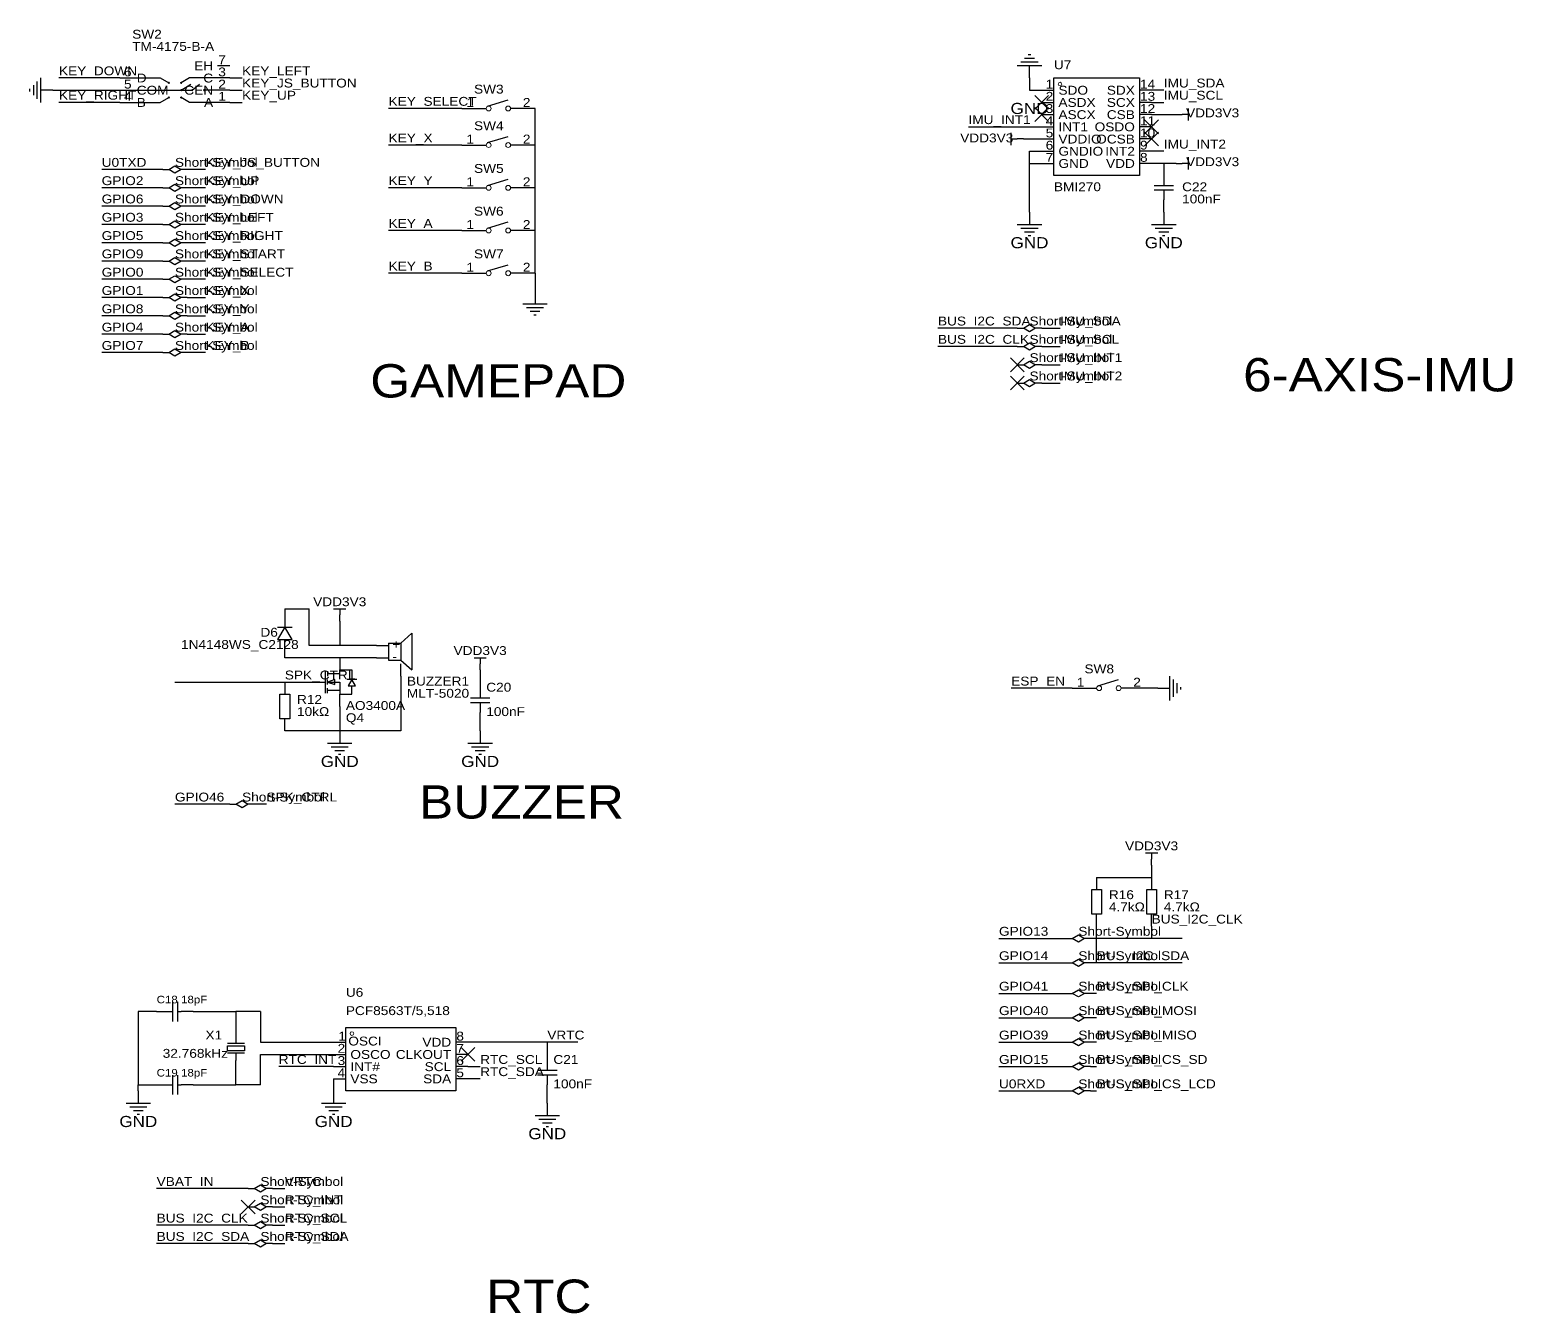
# Model space of a CAD drawing. Header units: millimetres. Extents: x 119 to 821, y 112 to 394.
# Drawn here: x 512.1 to 820.5, y 121.4 to 388.5 of the extents above; entities that cross this region are included whole.
import ezdxf
from ezdxf.enums import TextEntityAlignment as Align

# ---------------------------------------------------------------- set-up
doc = ezdxf.new("R2010")
doc.units = ezdxf.units.MM
doc.header["$MEASUREMENT"] = 0
doc.styles.get("Standard").update_dxf_attribs({"font": 'arial.ttf'})

msp = doc.modelspace()

# ---------------------------------------------------------------- linework, layer by layer
at = {"color": 1, "true_color": 0xa00000}
for points in [[(721.11, 382.52), (719.07, 382.52)], [(720.34, 383.29), (719.84, 383.29)], [(722.63, 381), (717.55, 381)], [(721.87, 381.76), (718.31, 381.76)], [(512.83, 376.94), (512.83, 374.9)], [(513.59, 377.7), (513.59, 374.14)], [(514.35, 378.46), (514.35, 373.38)], [(533.4, 378.46), (539.24, 378.46), (541.02, 377.44)], [(551.18, 378.46), (545.34, 378.46), (543.56, 377.44)], [(543.56, 375.92), (545.59, 377.19)], [(545.85, 375.92), (547.37, 377.19)], [(512.06, 376.17), (512.06, 375.67)], [(533.4, 375.92), (543.56, 375.92)], [(533.4, 373.38), (539.24, 373.38), (541.02, 374.4)], [(543.56, 375.92), (545.85, 375.92)], [(551.18, 373.38), (545.34, 373.38), (543.56, 374.4)], [(551.18, 375.92), (548.39, 375.92)], [(607.31, 372.62), (611.63, 373.89)], [(604.52, 372.11), (607.06, 372.11)], [(614.68, 372.11), (612.14, 372.11)], [(753.11, 370.84), (751.84, 370.84)], [(753.11, 372.11), (753.11, 369.57)], [(604.52, 364.49), (607.06, 364.49)], [(607.31, 365), (611.63, 366.27)], [(614.68, 364.49), (612.14, 364.49)], [(716.28, 364.49), (716.28, 367.03)], [(716.28, 365.76), (717.55, 365.76)], [(753.11, 361.95), (753.11, 359.41)], [(748.03, 358.14), (748.03, 356.11)], [(753.11, 360.68), (751.84, 360.68)], [(604.52, 355.6), (607.06, 355.6)], [(607.31, 356.11), (611.63, 357.38)], [(614.68, 355.6), (612.14, 355.6)], [(746, 356.11), (750.06, 356.11)], [(750.06, 355.09), (746, 355.09)], [(748.03, 355.09), (748.03, 353.06)], [(604.52, 346.71), (607.06, 346.71)], [(607.31, 347.22), (611.63, 348.49)], [(614.68, 346.71), (612.14, 346.71)], [(717.55, 347.98), (722.63, 347.98)], [(718.31, 347.22), (721.87, 347.22)], [(719.07, 346.46), (721.11, 346.46)], [(719.84, 345.69), (720.34, 345.69)], [(745.49, 347.98), (750.57, 347.98)], [(746.25, 347.22), (749.81, 347.22)], [(747.01, 346.46), (749.05, 346.46)], [(747.78, 345.69), (748.28, 345.69)], [(607.31, 338.33), (611.63, 339.6)], [(604.52, 337.82), (607.06, 337.82)], [(614.68, 337.82), (612.14, 337.82)], [(614.68, 331.47), (619.76, 331.47)], [(615.44, 330.71), (619, 330.71)], [(616.2, 329.95), (618.24, 329.95)], [(616.97, 329.18), (617.47, 329.18)], [(575.31, 267.97), (577.85, 267.97)], [(576.58, 267.97), (576.58, 266.7)], [(563.63, 264.16), (566.67, 264.16)], [(591.57, 262.89), (589.28, 260.86)], [(591.57, 262.89), (591.57, 255.27)], [(586.74, 260.86), (589.28, 260.86)], [(586.74, 260.86), (586.74, 257.3)], [(589.28, 260.86), (589.28, 257.3)], [(586.74, 257.3), (589.28, 257.3)], [(589.28, 257.3), (591.57, 255.27)], [(604.52, 257.81), (607.06, 257.81)], [(605.79, 257.81), (605.79, 256.54)], [(573.53, 255.02), (573.53, 250.44)], [(574.04, 254.51), (576.58, 254.51), (576.58, 255.27), (579.12, 255.27), (579.12, 253.24)], [(574.04, 255.02), (574.04, 254)], [(574.04, 252.22), (574.04, 253.24)], [(580.14, 253.24), (579.63, 253.24), (578.61, 253.24), (578.1, 253.24)], [(734.31, 251.97), (738.63, 253.24)], [(749.3, 248.92), (749.3, 254)], [(750.06, 249.68), (750.06, 253.24)], [(571.5, 252.73), (573.53, 252.73)], [(574.04, 252.73), (576.58, 252.73), (576.58, 250.19), (579.12, 250.19), (579.12, 251.97)], [(574.04, 250.44), (574.04, 251.46)], [(576.58, 250.95), (574.04, 250.95)], [(605.79, 251.46), (605.79, 249.43)], [(731.52, 251.46), (734.06, 251.46)], [(741.68, 251.46), (739.14, 251.46)], [(750.82, 250.44), (750.82, 252.48)], [(751.59, 251.21), (751.59, 251.71)], [(603.76, 249.43), (607.82, 249.43)], [(607.82, 248.41), (603.76, 248.41)], [(605.79, 248.41), (605.79, 246.38)], [(574.04, 240.03), (579.12, 240.03)], [(574.8, 239.27), (578.36, 239.27)], [(575.56, 238.51), (577.6, 238.51)], [(576.33, 237.74), (576.83, 237.74)], [(603.25, 240.03), (608.33, 240.03)], [(604.01, 239.27), (607.57, 239.27)], [(604.77, 238.51), (606.81, 238.51)], [(605.54, 237.74), (606.04, 237.74)], [(744.22, 217.17), (746.76, 217.17)], [(745.49, 217.17), (745.49, 215.9)], [(541.78, 186.18), (541.78, 182.12)], [(542.8, 186.18), (542.8, 182.12)], [(541.02, 184.15), (541.78, 184.15)], [(542.8, 184.15), (543.56, 184.15)], [(554.99, 179.07), (554.99, 177.55)], [(556.77, 177.55), (553.21, 177.55)], [(556.77, 175.51), (553.21, 175.51)], [(554.99, 175.51), (554.99, 173.99)], [(619.76, 173.99), (619.76, 171.96)], [(541.78, 170.94), (541.78, 166.88)], [(542.8, 170.94), (542.8, 166.88)], [(617.73, 171.96), (621.79, 171.96)], [(621.79, 170.94), (617.73, 170.94)], [(619.76, 170.94), (619.76, 168.91)], [(541.02, 168.91), (541.78, 168.91)], [(542.8, 168.91), (543.56, 168.91)], [(532.13, 165.1), (537.21, 165.1)], [(532.89, 164.34), (536.45, 164.34)], [(533.65, 163.58), (535.69, 163.58)], [(572.77, 165.1), (577.85, 165.1)], [(573.53, 164.34), (577.09, 164.34)], [(574.29, 163.58), (576.33, 163.58)], [(534.42, 162.81), (534.92, 162.81)], [(575.06, 162.81), (575.56, 162.81)], [(617.22, 162.56), (622.3, 162.56)], [(617.98, 161.8), (621.54, 161.8)], [(618.74, 161.04), (620.78, 161.04)], [(619.51, 160.27), (620.01, 160.27)]]:
    msp.add_lwpolyline(points, dxfattribs=at)
at = {"color": 1, "true_color": 0x880000}
for points in [[(553.72, 381), (551.18, 381)], [(720.09, 378.46), (720.09, 381)], [(530.86, 378.46), (533.4, 378.46)], [(553.72, 378.46), (551.18, 378.46)], [(516.89, 375.92), (514.35, 375.92)], [(530.86, 375.92), (533.4, 375.92)], [(530.86, 373.38), (533.4, 373.38)], [(553.72, 375.92), (551.18, 375.92)], [(553.72, 373.38), (551.18, 373.38)], [(722.63, 375.92), (725.17, 375.92)], [(722.63, 373.38), (725.17, 373.38)], [(745.49, 375.92), (742.95, 375.92)], [(745.49, 373.38), (742.95, 373.38)], [(601.98, 372.11), (604.52, 372.11)], [(617.22, 372.11), (614.68, 372.11)], [(722.63, 370.84), (725.17, 370.84)], [(745.49, 370.84), (742.95, 370.84)], [(750.57, 370.84), (751.84, 370.84)], [(722.63, 368.3), (725.17, 368.3)], [(745.49, 368.3), (742.95, 368.3)], [(601.98, 364.49), (604.52, 364.49)], [(617.22, 364.49), (614.68, 364.49)], [(718.82, 365.76), (717.55, 365.76)], [(722.63, 365.76), (725.17, 365.76)], [(745.49, 365.76), (742.95, 365.76)], [(722.63, 363.22), (725.17, 363.22)], [(745.49, 363.22), (742.95, 363.22)], [(539.75, 359.41), (541.02, 359.41)], [(544.83, 359.41), (543.56, 359.41)], [(722.63, 360.68), (725.17, 360.68)], [(745.49, 360.68), (742.95, 360.68)], [(748.03, 360.68), (748.03, 358.14)], [(750.57, 360.68), (751.84, 360.68)], [(539.75, 355.6), (541.02, 355.6)], [(544.83, 355.6), (543.56, 355.6)], [(601.98, 355.6), (604.52, 355.6)], [(617.22, 355.6), (614.68, 355.6)], [(539.75, 351.79), (541.02, 351.79)], [(544.83, 351.79), (543.56, 351.79)], [(748.03, 350.52), (748.03, 353.06)], [(720.09, 350.52), (720.09, 347.98)], [(748.03, 350.52), (748.03, 347.98)], [(539.75, 347.98), (541.02, 347.98)], [(544.83, 347.98), (543.56, 347.98)], [(601.98, 346.71), (604.52, 346.71)], [(617.22, 346.71), (614.68, 346.71)], [(539.75, 344.17), (541.02, 344.17)], [(544.83, 344.17), (543.56, 344.17)], [(539.75, 340.36), (541.02, 340.36)], [(544.83, 340.36), (543.56, 340.36)], [(539.75, 336.55), (541.02, 336.55)], [(544.83, 336.55), (543.56, 336.55)], [(601.98, 337.82), (604.52, 337.82)], [(617.22, 337.82), (614.68, 337.82)], [(617.22, 334.01), (617.22, 331.47)], [(539.75, 332.74), (541.02, 332.74)], [(544.83, 332.74), (543.56, 332.74)], [(539.75, 328.93), (541.02, 328.93)], [(544.83, 328.93), (543.56, 328.93)], [(539.75, 325.12), (541.02, 325.12)], [(544.83, 325.12), (543.56, 325.12)], [(717.55, 326.39), (718.82, 326.39)], [(722.63, 326.39), (721.36, 326.39)], [(539.75, 321.31), (541.02, 321.31)], [(544.83, 321.31), (543.56, 321.31)], [(717.55, 322.58), (718.82, 322.58)], [(722.63, 322.58), (721.36, 322.58)], [(717.55, 318.77), (718.82, 318.77)], [(722.63, 318.77), (721.36, 318.77)], [(717.55, 314.96), (718.82, 314.96)], [(722.63, 314.96), (721.36, 314.96)], [(565.15, 267.97), (565.15, 264.16)], [(576.58, 265.43), (576.58, 266.7)], [(565.15, 257.81), (565.15, 261.62)], [(584.2, 260.35), (586.74, 260.35)], [(576.58, 257.81), (576.58, 255.27)], [(584.2, 257.81), (586.74, 257.81)], [(589.28, 254), (589.28, 256.54)], [(605.79, 255.27), (605.79, 256.54)], [(605.79, 254), (605.79, 251.46)], [(565.15, 252.73), (565.15, 250.19)], [(568.96, 252.73), (571.5, 252.73)], [(576.58, 247.65), (576.58, 250.19)], [(728.98, 251.46), (731.52, 251.46)], [(744.22, 251.46), (741.68, 251.46)], [(746.76, 251.46), (749.3, 251.46)], [(565.15, 242.57), (565.15, 245.11)], [(605.79, 243.84), (605.79, 246.38)], [(576.58, 242.57), (576.58, 240.03)], [(605.79, 242.57), (605.79, 240.03)], [(553.72, 227.33), (554.99, 227.33)], [(558.8, 227.33), (557.53, 227.33)], [(745.49, 214.63), (745.49, 215.9)], [(734.06, 212.09), (734.06, 209.55)], [(745.49, 212.09), (745.49, 209.55)], [(734.06, 201.93), (734.06, 204.47)], [(745.49, 201.93), (745.49, 204.47)], [(727.71, 199.39), (728.98, 199.39)], [(732.79, 199.39), (731.52, 199.39)], [(727.71, 194.31), (728.98, 194.31)], [(732.79, 194.31), (731.52, 194.31)], [(727.71, 187.96), (728.98, 187.96)], [(732.79, 187.96), (731.52, 187.96)], [(538.48, 184.15), (541.02, 184.15)], [(546.1, 184.15), (543.56, 184.15)], [(727.71, 182.88), (728.98, 182.88)], [(732.79, 182.88), (731.52, 182.88)], [(554.99, 181.61), (554.99, 179.07)], [(575.31, 177.8), (577.85, 177.8)], [(603.25, 177.8), (600.71, 177.8)], [(619.76, 176.53), (619.76, 173.99)], [(727.71, 177.8), (728.98, 177.8)], [(732.79, 177.8), (731.52, 177.8)], [(554.99, 171.45), (554.99, 173.99)], [(575.31, 175.26), (577.85, 175.26)], [(603.25, 175.26), (600.71, 175.26)], [(575.31, 172.72), (577.85, 172.72)], [(575.31, 170.18), (577.85, 170.18)], [(603.25, 172.72), (600.71, 172.72)], [(603.25, 170.18), (600.71, 170.18)], [(727.71, 172.72), (728.98, 172.72)], [(732.79, 172.72), (731.52, 172.72)], [(534.67, 167.64), (534.67, 165.1)], [(538.48, 168.91), (541.02, 168.91)], [(546.1, 168.91), (543.56, 168.91)], [(575.31, 167.64), (575.31, 165.1)], [(619.76, 166.37), (619.76, 168.91)], [(727.71, 167.64), (728.98, 167.64)], [(732.79, 167.64), (731.52, 167.64)], [(619.76, 165.1), (619.76, 162.56)], [(557.53, 147.32), (558.8, 147.32)], [(562.61, 147.32), (561.34, 147.32)], [(557.53, 143.51), (558.8, 143.51)], [(562.61, 143.51), (561.34, 143.51)], [(557.53, 139.7), (558.8, 139.7)], [(562.61, 139.7), (561.34, 139.7)], [(557.53, 135.89), (558.8, 135.89)], [(562.61, 135.89), (561.34, 135.89)]]:
    msp.add_lwpolyline(points, dxfattribs=at)
at = {"color": 1, "true_color": 0x008800}
for points in [[(530.86, 378.46), (518.16, 378.46)], [(553.72, 378.46), (556.26, 378.46)], [(720.09, 378.46), (720.09, 375.92)], [(516.89, 375.92), (530.86, 375.92)], [(530.86, 373.38), (518.16, 373.38)], [(553.72, 375.92), (556.26, 375.92)], [(553.72, 373.38), (556.26, 373.38)], [(720.09, 375.92), (722.63, 375.92)], [(748.03, 375.92), (745.49, 375.92)], [(745.49, 373.38), (748.03, 373.38)], [(601.98, 372.11), (586.74, 372.11)], [(617.22, 364.49), (617.22, 372.11)], [(745.49, 370.84), (750.57, 370.84)], [(707.39, 368.3), (722.63, 368.3)], [(601.98, 364.49), (586.74, 364.49)], [(617.22, 355.6), (617.22, 364.49)], [(718.82, 365.76), (722.63, 365.76)], [(720.09, 363.22), (722.63, 363.22)], [(720.09, 360.68), (720.09, 363.22)], [(748.03, 363.22), (745.49, 363.22)], [(539.75, 359.41), (527.05, 359.41)], [(548.64, 359.41), (544.83, 359.41)], [(720.09, 360.68), (722.63, 360.68)], [(720.09, 350.52), (720.09, 360.68)], [(748.03, 360.68), (745.49, 360.68)], [(750.57, 360.68), (748.03, 360.68)], [(539.75, 355.6), (527.05, 355.6)], [(548.64, 355.6), (544.83, 355.6)], [(601.98, 355.6), (586.74, 355.6)], [(617.22, 346.71), (617.22, 355.6)], [(539.75, 351.79), (527.05, 351.79)], [(548.64, 351.79), (544.83, 351.79)], [(539.75, 347.98), (527.05, 347.98)], [(548.64, 347.98), (544.83, 347.98)], [(601.98, 346.71), (586.74, 346.71)], [(617.22, 337.82), (617.22, 346.71)], [(539.75, 344.17), (527.05, 344.17)], [(548.64, 344.17), (544.83, 344.17)], [(539.75, 340.36), (527.05, 340.36)], [(548.64, 340.36), (544.83, 340.36)], [(539.75, 336.55), (527.05, 336.55)], [(548.64, 336.55), (544.83, 336.55)], [(601.98, 337.82), (586.74, 337.82)], [(617.22, 337.82), (617.22, 334.01)], [(539.75, 332.74), (527.05, 332.74)], [(544.83, 332.74), (548.64, 332.74)], [(539.75, 328.93), (527.05, 328.93)], [(544.83, 328.93), (548.64, 328.93)], [(539.75, 325.12), (527.05, 325.12)], [(544.83, 325.12), (548.64, 325.12)], [(717.55, 326.39), (701.04, 326.39)], [(722.63, 326.39), (726.44, 326.39)], [(539.75, 321.31), (527.05, 321.31)], [(548.64, 321.31), (544.83, 321.31)], [(717.55, 322.58), (701.04, 322.58)], [(722.63, 322.58), (726.44, 322.58)], [(722.63, 318.77), (726.44, 318.77)], [(722.63, 314.96), (726.44, 314.96)], [(565.15, 267.97), (570.23, 267.97)], [(570.23, 260.35), (570.23, 267.97)], [(576.58, 265.43), (576.58, 260.35)], [(576.58, 260.35), (570.23, 260.35)], [(584.2, 260.35), (576.58, 260.35)], [(576.58, 257.81), (565.15, 257.81)], [(584.2, 257.81), (576.58, 257.81)], [(589.28, 254), (589.28, 242.57)], [(605.79, 255.27), (605.79, 254)], [(542.29, 252.73), (565.15, 252.73)], [(565.15, 252.73), (568.96, 252.73)], [(728.98, 251.46), (716.28, 251.46)], [(746.76, 251.46), (744.22, 251.46)], [(576.58, 247.65), (576.58, 242.57)], [(605.79, 242.57), (605.79, 243.84)], [(576.58, 242.57), (565.15, 242.57)], [(589.28, 242.57), (576.58, 242.57)], [(553.72, 227.33), (542.29, 227.33)], [(561.34, 227.33), (558.8, 227.33)], [(745.49, 214.63), (745.49, 212.09)], [(734.06, 212.09), (745.49, 212.09)], [(734.06, 194.31), (734.06, 201.93)], [(745.49, 201.93), (745.49, 199.39)], [(713.74, 199.39), (727.71, 199.39)], [(745.49, 199.39), (732.79, 199.39)], [(751.84, 199.39), (745.49, 199.39)], [(713.74, 194.31), (727.71, 194.31)], [(734.06, 194.31), (732.79, 194.31)], [(751.84, 194.31), (734.06, 194.31)], [(713.74, 187.96), (727.71, 187.96)], [(734.06, 187.96), (732.79, 187.96)], [(534.67, 184.15), (534.67, 168.91)], [(538.48, 184.15), (534.67, 184.15)], [(546.1, 184.15), (554.99, 184.15)], [(560.07, 184.15), (554.99, 184.15)], [(554.99, 184.15), (554.99, 181.61)], [(560.07, 184.15), (560.07, 177.8)], [(713.74, 182.88), (727.71, 182.88)], [(734.06, 182.88), (732.79, 182.88)], [(560.07, 177.8), (575.31, 177.8)], [(619.76, 177.8), (603.25, 177.8)], [(626.11, 177.8), (619.76, 177.8)], [(619.76, 177.8), (619.76, 176.53)], [(713.74, 177.8), (727.71, 177.8)], [(734.06, 177.8), (732.79, 177.8)], [(560.07, 175.26), (575.31, 175.26)], [(560.07, 168.91), (560.07, 175.26)], [(554.99, 168.91), (554.99, 171.45)], [(575.31, 172.72), (563.88, 172.72)], [(575.31, 170.18), (575.31, 167.64)], [(603.25, 172.72), (605.79, 172.72)], [(605.79, 170.18), (603.25, 170.18)], [(713.74, 172.72), (727.71, 172.72)], [(732.79, 172.72), (734.06, 172.72)], [(534.67, 168.91), (538.48, 168.91)], [(534.67, 167.64), (534.67, 168.91)], [(546.1, 168.91), (554.99, 168.91)], [(560.07, 168.91), (554.99, 168.91)], [(713.74, 167.64), (727.71, 167.64)], [(732.79, 167.64), (734.06, 167.64)], [(619.76, 165.1), (619.76, 166.37)], [(557.53, 147.32), (538.48, 147.32)], [(562.61, 147.32), (565.15, 147.32)], [(562.61, 143.51), (565.15, 143.51)], [(557.53, 139.7), (538.48, 139.7)], [(562.61, 139.7), (565.15, 139.7)], [(557.53, 135.89), (538.48, 135.89)], [(562.61, 135.89), (565.15, 135.89)]]:
    msp.add_lwpolyline(points, dxfattribs=at)
at = {"color": 1, "true_color": 0xa00000}
for points in [[(725.17, 378.46), (742.95, 378.46), (742.95, 358.14), (725.17, 358.14)], [(541.02, 359.41), (542.29, 360.17), (543.56, 359.41), (542.29, 358.65)], [(541.02, 355.6), (542.29, 356.36), (543.56, 355.6), (542.29, 354.84)], [(541.02, 351.79), (542.29, 352.55), (543.56, 351.79), (542.29, 351.03)], [(541.02, 347.98), (542.29, 348.74), (543.56, 347.98), (542.29, 347.22)], [(541.02, 344.17), (542.29, 344.93), (543.56, 344.17), (542.29, 343.41)], [(541.02, 340.36), (542.29, 341.12), (543.56, 340.36), (542.29, 339.6)], [(541.02, 336.55), (542.29, 337.31), (543.56, 336.55), (542.29, 335.79)], [(541.02, 332.74), (542.29, 333.5), (543.56, 332.74), (542.29, 331.98)], [(541.02, 328.93), (542.29, 329.69), (543.56, 328.93), (542.29, 328.17)], [(718.82, 326.39), (720.09, 327.15), (721.36, 326.39), (720.09, 325.63)], [(541.02, 325.12), (542.29, 325.88), (543.56, 325.12), (542.29, 324.36)], [(541.02, 321.31), (542.29, 322.07), (543.56, 321.31), (542.29, 320.55)], [(718.82, 322.58), (720.09, 323.34), (721.36, 322.58), (720.09, 321.82)], [(718.82, 318.77), (720.09, 319.53), (721.36, 318.77), (720.09, 318.01)], [(718.82, 314.96), (720.09, 315.72), (721.36, 314.96), (720.09, 314.2)], [(566.67, 261.62), (565.15, 264.16), (563.63, 261.62)], [(574.04, 252.73), (575.56, 252.22), (575.56, 253.24)], [(579.12, 253.24), (578.36, 251.97), (579.88, 251.97)], [(566.17, 250.19), (566.17, 245.11), (564.13, 245.11), (564.13, 250.19)], [(554.99, 227.33), (556.26, 228.09), (557.53, 227.33), (556.26, 226.57)], [(733.04, 204.47), (733.04, 209.55), (735.08, 209.55), (735.08, 204.47)], [(744.47, 204.47), (744.47, 209.55), (746.51, 209.55), (746.51, 204.47)], [(728.98, 199.39), (730.25, 200.15), (731.52, 199.39), (730.25, 198.63)], [(728.98, 194.31), (730.25, 195.07), (731.52, 194.31), (730.25, 193.55)], [(728.98, 187.96), (730.25, 188.72), (731.52, 187.96), (730.25, 187.2)], [(728.98, 182.88), (730.25, 183.64), (731.52, 182.88), (730.25, 182.12)], [(577.85, 180.85), (600.71, 180.85), (600.71, 167.64), (577.85, 167.64)], [(556.77, 177.04), (556.77, 176.02), (553.21, 176.02), (553.21, 177.04)], [(728.98, 177.8), (730.25, 178.56), (731.52, 177.8), (730.25, 177.04)], [(728.98, 172.72), (730.25, 173.48), (731.52, 172.72), (730.25, 171.96)], [(728.98, 167.64), (730.25, 168.4), (731.52, 167.64), (730.25, 166.88)], [(558.8, 147.32), (560.07, 148.08), (561.34, 147.32), (560.07, 146.56)], [(558.8, 143.51), (560.07, 144.27), (561.34, 143.51), (560.07, 142.75)], [(558.8, 139.7), (560.07, 140.46), (561.34, 139.7), (560.07, 138.94)], [(558.8, 135.89), (560.07, 136.65), (561.34, 135.89), (560.07, 135.13)]]:
    msp.add_lwpolyline(points, close=True, dxfattribs=at)
at = {"color": 1, "true_color": 0x33cc33}
for points in [[(724.07, 374.82), (721.19, 371.94)], [(721.19, 374.82), (724.07, 371.94)], [(724.07, 372.28), (721.19, 369.4)], [(721.19, 372.28), (724.07, 369.4)], [(746.93, 369.74), (744.05, 366.86)], [(744.05, 369.74), (746.93, 366.86)], [(746.93, 367.2), (744.05, 364.32)], [(744.05, 367.2), (746.93, 364.32)], [(718.99, 320.21), (716.11, 317.33)], [(716.11, 320.21), (718.99, 317.33)], [(718.99, 316.4), (716.11, 313.52)], [(716.11, 316.4), (718.99, 313.52)], [(604.69, 176.7), (601.81, 173.82)], [(601.81, 176.7), (604.69, 173.82)], [(558.97, 144.95), (556.09, 142.07)], [(556.09, 144.95), (558.97, 142.07)]]:
    msp.add_lwpolyline(points, dxfattribs=at)
at = {"color": 1, "lineweight": 0, "true_color": 0xa00000}
for centre, radius in [((541.02, 377.44), 0.127), ((543.56, 377.44), 0.127), ((726.44, 377.19), 0.381), ((541.02, 374.4), 0.127), ((543.56, 375.92), 0.127), ((543.56, 374.4), 0.127), ((545.85, 375.92), 0.127), ((548.39, 375.92), 0.127), ((607.57, 372.11), 0.508), ((611.63, 372.11), 0.508), ((607.57, 364.49), 0.508), ((611.63, 364.49), 0.508), ((607.57, 355.6), 0.508), ((611.63, 355.6), 0.508), ((607.57, 346.71), 0.508), ((611.63, 346.71), 0.508), ((607.57, 337.82), 0.508), ((611.63, 337.82), 0.508), ((734.57, 251.46), 0.508), ((738.63, 251.46), 0.508), ((579.12, 179.58), 0.381), ((579.12, 179.58), 0.381)]:
    msp.add_circle(centre, radius, dxfattribs=at)

# ---------------------------------------------------------------- texts
at = {"color": 1, "true_color": 0x000080, "width": 1.1}
for s, height, p in [('TM-4175-B-A', 1.8491, (533.4, 383.54)), ('SW2', 1.849, (533.4, 386.08)), ('U7', 1.849, (725.17, 379.73)), ('SW3', 1.849, (604.52, 374.65)), ('SW4', 1.849, (604.52, 367.03)), ('Short-Symbol', 1.8491, (542.29, 359.41)), ('Short-Symbol', 1.8491, (542.29, 355.6)), ('SW5', 1.849, (604.52, 358.14)), ('BMI270', 1.849, (725.17, 354.33)), ('C22', 1.849, (751.84, 354.33)), ('Short-Symbol', 1.8491, (542.29, 351.79)), ('SW6', 1.849, (604.52, 349.25)), ('100nF', 1.849, (751.84, 351.79)), ('Short-Symbol', 1.8491, (542.29, 347.98)), ('Short-Symbol', 1.8491, (542.29, 344.17)), ('Short-Symbol', 1.8491, (542.29, 340.36)), ('SW7', 1.849, (604.52, 340.36)), ('Short-Symbol', 1.8491, (542.29, 336.55)), ('Short-Symbol', 1.8491, (542.29, 332.74)), ('Short-Symbol', 1.8491, (542.29, 328.93)), ('Short-Symbol', 1.8491, (542.29, 325.12)), ('Short-Symbol', 1.8491, (720.09, 326.39)), ('Short-Symbol', 1.8491, (720.09, 322.58)), ('Short-Symbol', 1.8491, (542.29, 321.31)), ('Short-Symbol', 1.8491, (720.09, 318.77)), ('Short-Symbol', 1.8491, (720.09, 314.96)), ('D6', 1.849, (560.07, 261.62)), ('1N4148WS_C2128', 1.8491, (543.56, 259.08)), ('SW8', 1.849, (731.52, 254)), ('BUZZER1', 1.849, (590.55, 251.46)), ('R12', 1.849, (567.69, 247.65)), ('MLT-5020', 1.849, (590.55, 248.92)), ('C20', 1.849, (607.06, 250.19)), ('10kΩ', 1.849, (567.69, 245.11)), ('AO3400A', 1.849, (577.85, 246.38)), ('100nF', 1.849, (607.06, 245.11)), ('Q4', 1.849, (577.85, 243.84)), ('Short-Symbol', 1.8491, (556.26, 227.33)), ('4.7kΩ', 1.849, (736.6, 204.47)), ('R16', 1.849, (736.6, 207.01)), ('4.7kΩ', 1.849, (748.03, 204.47)), ('R17', 1.849, (748.03, 207.01)), ('Short-Symbol', 1.8491, (730.25, 199.39)), ('Short-Symbol', 1.8491, (730.25, 194.31)), ('U6', 1.849, (577.85, 186.69)), ('Short-Symbol', 1.8491, (730.25, 187.96)), ('C18', 1.56, (538.48, 185.42)), ('18pF', 1.56, (543.56, 185.42)), ('PCF8563T/5,518', 1.8491, (577.85, 182.88)), ('Short-Symbol', 1.8491, (730.25, 182.88)), ('X1', 1.849, (548.64, 177.8)), ('Short-Symbol', 1.8491, (730.25, 177.8)), ('32.768kHz', 1.849, (539.75, 173.99)), ('C21', 1.849, (621.03, 172.72)), ('Short-Symbol', 1.8491, (730.25, 172.72)), ('C19', 1.56, (538.48, 170.18)), ('18pF', 1.56, (543.56, 170.18)), ('100nF', 1.849, (621.03, 167.64)), ('Short-Symbol', 1.8491, (730.25, 167.64)), ('Short-Symbol', 1.8491, (560.07, 147.32)), ('Short-Symbol', 1.8491, (560.07, 143.51)), ('Short-Symbol', 1.8491, (560.07, 139.7)), ('Short-Symbol', 1.8491, (560.07, 135.89))]:
    msp.add_text(s, height=height, dxfattribs=at).set_placement(p, align=Align.BOTTOM_LEFT)
at = {"color": 1, "true_color": 0x000000, "width": 1.1}
for s, height, p in [('7', 1.85, (551.31, 380.77)), ('3', 1.85, (551.31, 378.23)), ('COM', 1.849, (534.34, 374.42)), ('D', 1.85, (534.34, 376.96)), ('2', 1.85, (551.31, 375.69)), ('SDO', 1.849, (726.11, 374.42)), ('14', 1.849, (743.08, 375.69)), ('B', 1.85, (534.34, 371.88)), ('1', 1.85, (551.31, 373.15)), ('2', 1.85, (614.68, 371.88)), ('ASDX', 1.849, (726.11, 371.88)), ('13', 1.849, (743.08, 373.15)), ('ASCX', 1.849, (726.11, 369.34)), ('12', 1.849, (743.08, 370.61)), ('11', 1.849, (743.08, 368.07)), ('INT1', 1.849, (726.11, 366.8)), ('10', 1.849, (743.08, 365.53)), ('2', 1.85, (614.68, 364.26)), ('VDDIO', 1.849, (726.11, 364.26)), ('GNDIO', 1.849, (726.11, 361.72)), ('9', 1.85, (743.08, 362.99)), ('GND', 1.849, (726.11, 359.18)), ('8', 1.85, (743.08, 360.45)), ('2', 1.85, (614.68, 355.37)), ('2', 1.85, (614.68, 346.48)), ('2', 1.85, (614.68, 337.59)), ('GAMEPAD', 6.934, (582.93, 309.88)), ('6-AXIS-IMU', 6.934, (764.54, 311.15)), ('+', 1.85, (587.5, 259.1)), ('-', 1.85, (587.5, 256.56)), ('2', 1.85, (741.68, 251.23)), ('BUZZER', 6.934, (593.09, 222.25)), ('OSCI', 1.849, (578.36, 176.55)), ('8', 1.85, (600.84, 177.57)), ('OSCO', 1.849, (578.79, 173.76)), ('7', 1.85, (600.84, 175.03)), ('INT#', 1.849, (578.79, 171.22)), ('6', 1.85, (600.84, 172.49)), ('VSS', 1.849, (578.79, 168.68)), ('5', 1.85, (600.84, 169.95)), ('RTC', 6.934, (607.06, 119.38))]:
    msp.add_text(s, height=height, dxfattribs=at).set_placement(p, align=Align.BOTTOM_LEFT)
at = {"color": 1, "true_color": 0x0000ff, "width": 1.1}
for s, height, p in [('KEY_DOWN', 1.849, (518.16, 378.46)), ('KEY_LEFT', 1.849, (556.26, 378.46)), ('KEY_JS_BUTTON', 1.8491, (556.26, 375.92)), ('IMU_SDA', 1.849, (748.03, 375.92)), ('KEY_RIGHT', 1.849, (518.16, 373.38)), ('KEY_UP', 1.849, (556.26, 373.38)), ('KEY_SELECT', 1.849, (586.74, 372.11)), ('IMU_SCL', 1.849, (748.03, 373.38)), ('IMU_INT1', 1.849, (707.39, 368.3)), ('KEY_X', 1.849, (586.74, 364.49)), ('IMU_INT2', 1.849, (748.03, 363.22)), ('U0TXD', 1.849, (527.05, 359.41)), ('KEY_JS_BUTTON', 1.8491, (548.64, 359.41)), ('GPIO2', 1.849, (527.05, 355.6)), ('KEY_UP', 1.849, (548.64, 355.6)), ('KEY_Y', 1.849, (586.74, 355.6)), ('GPIO6', 1.849, (527.05, 351.79)), ('KEY_DOWN', 1.849, (548.64, 351.79)), ('GPIO3', 1.849, (527.05, 347.98)), ('KEY_LEFT', 1.849, (548.64, 347.98)), ('KEY_A', 1.849, (586.74, 346.71)), ('GPIO5', 1.849, (527.05, 344.17)), ('KEY_RIGHT', 1.849, (548.64, 344.17)), ('GPIO9', 1.849, (527.05, 340.36)), ('KEY_START', 1.849, (548.64, 340.36)), ('KEY_B', 1.849, (586.74, 337.82)), ('GPIO0', 1.849, (527.05, 336.55)), ('KEY_SELECT', 1.849, (548.64, 336.55)), ('GPIO1', 1.849, (527.05, 332.74)), ('KEY_X', 1.849, (548.64, 332.74)), ('GPIO8', 1.849, (527.05, 328.93)), ('KEY_Y', 1.849, (548.64, 328.93)), ('GPIO4', 1.849, (527.05, 325.12)), ('KEY_A', 1.849, (548.64, 325.12)), ('BUS_I2C_SDA', 1.8491, (701.04, 326.39)), ('IMU_SDA', 1.849, (726.44, 326.39)), ('BUS_I2C_CLK', 1.8491, (701.04, 322.58)), ('IMU_SCL', 1.849, (726.44, 322.58)), ('GPIO7', 1.849, (527.05, 321.31)), ('KEY_B', 1.849, (548.64, 321.31)), ('IMU_INT1', 1.849, (726.44, 318.77)), ('IMU_INT2', 1.849, (726.44, 314.96)), ('SPK_CTRL', 1.849, (565.15, 252.73)), ('ESP_EN', 1.849, (716.28, 251.46)), ('GPIO46', 1.849, (542.29, 227.33)), ('SPK_CTRL', 1.849, (561.34, 227.33)), ('BUS_I2C_CLK', 1.8491, (745.49, 201.93)), ('GPIO13', 1.849, (713.74, 199.39)), ('GPIO14', 1.849, (713.74, 194.31)), ('BUS_I2C_SDA', 1.8491, (734.06, 194.31)), ('GPIO41', 1.849, (713.74, 187.96)), ('BUS_SPI_CLK', 1.8491, (734.06, 187.96)), ('GPIO40', 1.849, (713.74, 182.88)), ('BUS_SPI_MOSI', 1.8491, (734.06, 182.88)), ('VRTC', 1.849, (619.76, 177.8)), ('GPIO39', 1.849, (713.74, 177.8)), ('BUS_SPI_MISO', 1.8491, (734.06, 177.8)), ('RTC_INT', 1.849, (563.88, 172.72)), ('RTC_SCL', 1.849, (605.79, 172.72)), ('GPIO15', 1.849, (713.74, 172.72)), ('BUS_SPI_CS_SD', 1.8491, (734.06, 172.72)), ('RTC_SDA', 1.849, (605.79, 170.18)), ('U0RXD', 1.849, (713.74, 167.64)), ('BUS_SPI_CS_LCD', 1.8491, (734.06, 167.64)), ('VBAT_IN', 1.849, (538.48, 147.32)), ('VRTC', 1.849, (565.15, 147.32)), ('RTC_INT', 1.849, (565.15, 143.51)), ('BUS_I2C_CLK', 1.8491, (538.48, 139.7)), ('RTC_SCL', 1.849, (565.15, 139.7)), ('BUS_I2C_SDA', 1.8491, (538.48, 135.89)), ('RTC_SDA', 1.849, (565.15, 135.89))]:
    msp.add_text(s, height=height, dxfattribs=at).set_placement(p, align=Align.BOTTOM_LEFT)
at = {"color": 1, "true_color": 0x000000, "width": 1.1}
for s, height, p in [('6', 1.85, (533.27, 378.23)), ('EH', 1.849, (550.24, 379.5)), ('5', 1.85, (533.27, 375.69)), ('CEN', 1.849, (550.24, 374.42)), ('C', 1.85, (550.24, 376.96)), ('1', 1.85, (725.04, 375.69)), ('SDX', 1.849, (742.01, 374.42)), ('4', 1.85, (533.27, 373.15)), ('A', 1.85, (550.24, 371.88)), ('1', 1.85, (604.52, 371.88)), ('2', 1.85, (725.04, 373.15)), ('SCX', 1.849, (742.01, 371.88)), ('4', 1.85, (725.04, 368.07)), ('3', 1.85, (725.04, 370.61)), ('CSB', 1.849, (742.01, 369.34)), ('5', 1.85, (725.04, 365.53)), ('OSDO', 1.849, (742.01, 366.8)), ('1', 1.85, (604.52, 364.26)), ('6', 1.85, (725.04, 362.99)), ('OCSB', 1.849, (742.01, 364.26)), ('INT2', 1.849, (742.01, 361.72)), ('7', 1.85, (725.04, 360.45)), ('VDD', 1.849, (742.01, 359.18)), ('1', 1.85, (604.52, 355.37)), ('1', 1.85, (604.52, 346.48)), ('1', 1.85, (604.52, 337.59)), ('1', 1.85, (731.52, 251.23)), ('1', 1.85, (577.85, 177.57)), ('2', 1.85, (577.72, 175.03)), ('CLKOUT', 1.849, (599.77, 173.76)), ('VDD', 1.849, (599.77, 176.3)), ('3', 1.85, (577.72, 172.49)), ('SCL', 1.849, (599.77, 171.22)), ('4', 1.85, (577.72, 169.95)), ('SDA', 1.849, (599.77, 168.68))]:
    msp.add_text(s, height=height, dxfattribs=at).set_placement(p, align=Align.BOTTOM_RIGHT)
at = {"color": 1, "true_color": 0x000080, "width": 1.1}
for p in [(720.09, 372.11), (720.09, 344.17), (748.03, 344.17), (576.58, 236.22), (605.79, 236.22), (534.67, 161.29), (575.31, 161.29), (619.76, 158.75)]:
    msp.add_text('GND', height=2.311, dxfattribs=at).set_placement(p, align=Align.MIDDLE_CENTER)
for p in [(758.19, 372.11), (758.19, 372.11), (758.19, 361.95), (758.19, 361.95)]:
    msp.add_text('VDD3V3', height=1.849, dxfattribs=at).set_placement(p, align=Align.TOP_CENTER)
for p in [(711.2, 364.49), (711.2, 364.49), (576.58, 267.97), (576.58, 267.97), (605.79, 257.81), (605.79, 257.81), (745.49, 217.17), (745.49, 217.17)]:
    msp.add_text('VDD3V3', height=1.849, dxfattribs=at).set_placement(p, align=Align.BOTTOM_CENTER)

doc.saveas('drawing.dxf')
